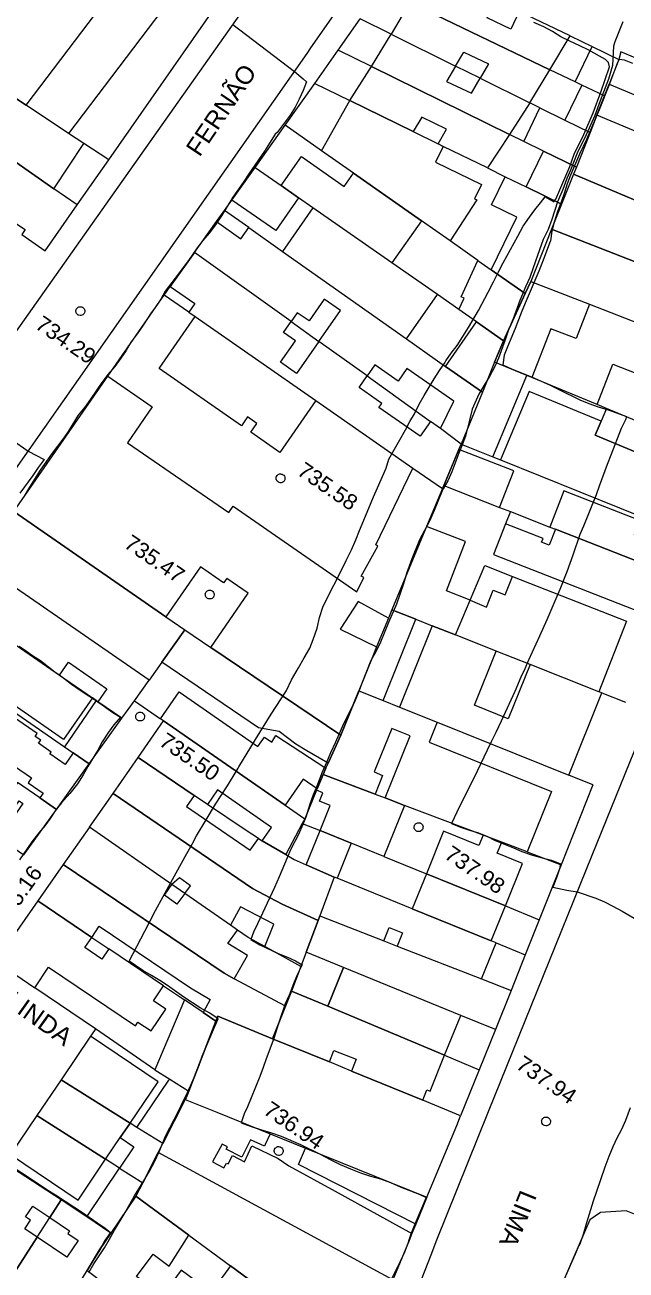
# Model space of a CAD drawing. Header units: metres. Extents: x 322294 to 7190115, y 7390841 to 10157759.
# Drawn here: x 323212.7 to 323280.3, y 7393693.9 to 7393834.1 of the extents above; entities that cross this region are included whole.
import ezdxf
from ezdxf.enums import TextEntityAlignment as Align

# ---------------------------------------------------------------- set-up
doc = ezdxf.new("R2010")
doc.units = ezdxf.units.M
doc.layers.get('0').update_dxf_attribs({"lineweight": 18})
for name, color, linetype, lineweight in [('100_SIST_VIARIO_MEIO_FIO', 1, 'Continuous', 18), ('108_SEP_FIS_CANT_CENT_ILHA', 7, 'Continuous', 18), ('144_P_DUPLA_ASF_TOP', 7, 'Continuous', 18), ('160_P_SIMP_ASF_TOP', 7, 'Continuous', 18), ('206_MURO_E_MURO_ARRIMO', 7, 'Continuous', 18), ('214_PROJ_BEIRAL_EDIF', 10, 'Continuous', 18), ('600_CURVA_MESTRA', 14, 'Continuous', 18), ('604_CURVA_INTERM', 7, 'Continuous', 18), ('606_PTO_COTADO', 7, 'Continuous', 18), ('608_PTO_COTADO_INTERVIA', 1, 'Continuous', 18)]:
    doc.layers.add(name, color=color, linetype=linetype, lineweight=lineweight)
doc.styles.add('Style-Arial', font='arial.ttf', dxfattribs={"height": 1.75})

# ---------------------------------------------------------------- blocks, each defined once
blk = doc.blocks.new('SP10')
at = {"color": 0, "linetype": 'Continuous'}
blk.add_lwpolyline([(-0.03, -0.51), (-0.14, -0.49), (-0.24, -0.46), (-0.31, -0.42), (-0.35, -0.39), (-0.42, -0.31), (-0.47, -0.24), (-0.51, -0.15), (-0.52, -0.09), (-0.52, 0.03), (-0.51, 0.11), (-0.48, 0.2), (-0.44, 0.27), (-0.4, 0.33), (-0.32, 0.39), (-0.23, 0.44), (-0.15, 0.48), (-0.1, 0.48), (-0.03, 0.48), (0.08, 0.48), (0.19, 0.44), (0.27, 0.4), (0.35, 0.32), (0.41, 0.23), (0.46, 0.11), (0.48, 0.03), (0.48, -0.03), (0.47, -0.08), (0.44, -0.21), (0.38, -0.3), (0.31, -0.38), (0.23, -0.44), (0.1, -0.49), (0.02, -0.51)], close=True, dxfattribs=at)
blk = doc.blocks.new('SP09')
at = {"color": 0, "linetype": 'Continuous'}
blk.add_lwpolyline([(-0.03, -0.51), (-0.14, -0.49), (-0.24, -0.46), (-0.31, -0.42), (-0.35, -0.39), (-0.42, -0.31), (-0.47, -0.24), (-0.51, -0.15), (-0.52, -0.09), (-0.52, 0.03), (-0.51, 0.11), (-0.48, 0.2), (-0.44, 0.27), (-0.4, 0.33), (-0.32, 0.39), (-0.23, 0.44), (-0.15, 0.48), (-0.1, 0.48), (-0.03, 0.48), (0.08, 0.48), (0.19, 0.44), (0.27, 0.4), (0.35, 0.32), (0.41, 0.23), (0.46, 0.11), (0.48, 0.03), (0.48, -0.03), (0.47, -0.08), (0.44, -0.21), (0.38, -0.3), (0.31, -0.38), (0.23, -0.44), (0.1, -0.49), (0.02, -0.51)], close=True, dxfattribs=at)

msp = doc.modelspace()

# ---------------------------------------------------------------- linework, layer by layer
at = {"layer": '100_SIST_VIARIO_MEIO_FIO'}
for points in [[(323244.86, 7393831.469), (323275.696, 7393875.545), (323291.162, 7393897.119), (323292.663, 7393898.673), (323294.713, 7393900.15), (323296.402, 7393900.88), (323298.15, 7393901.11), (323300.411, 7393900.843), (323305.305, 7393898.859), (323307.269, 7393897.577), (323310.331, 7393893.476), (323311.023, 7393891.933), (323316.362, 7393865.057), (323317.097, 7393860.026), (323317.493, 7393847.191), (323316.932, 7393841.975), (323315.777, 7393837.534), (323276.479, 7393740.566), (323264.81, 7393711.705), (323259.002, 7393697.262), (323258.351, 7393695.575)], [(323267.246, 7393878.413), (323235.493, 7393833.269), (323196.432, 7393777.994), (323192.719, 7393772.326), (323190.15, 7393772.903), (323142.745, 7393801.327), (323108.147, 7393821.578), (323105.681, 7393823.887), (323137.902, 7393873.806)], [(323184.317, 7393745.049), (323192.954, 7393757.428), (323244.435, 7393830.862), (323244.86, 7393831.469)], [(323258.351, 7393695.575), (323256.607, 7393691.051), (323254.512, 7393686.31), (323250.739, 7393679.084), (323246.75, 7393671.973), (323242.473, 7393665.032), (323237.915, 7393658.275), (323233.084, 7393651.714), (323227.988, 7393645.358), (323222.637, 7393639.221), (323208.856, 7393624.726), (323179.408, 7393594.451), (323163.933, 7393578.486), (323154.176, 7393568.33), (323147.62, 7393561.277), (323142.703, 7393555.734), (323135.191, 7393546.557), (323130.546, 7393540.781), (323121.322, 7393528.243), (323115.687, 7393520.427), (323112.305, 7393515.558), (323104.992, 7393503.523), (323076.703, 7393453.953)]]:
    msp.add_lwpolyline(points, dxfattribs=at)
at = {"layer": '108_SEP_FIS_CANT_CENT_ILHA'}
msp.add_lwpolyline([(323282.737, 7393698.377), (323282.384, 7393699.725), (323280.345, 7393700.542), (323277.444, 7393700.344), (323276.267, 7393699.552), (323272.172, 7393690.076), (323270.865, 7393687.213)], dxfattribs=at)
at = {"layer": '206_MURO_E_MURO_ARRIMO'}
for p, q in [((323222.108, 7393818.86), (323234.17, 7393836.121)), ((323247.917, 7393831.214), (323250.399, 7393834.743)), ((323245.293, 7393827.484), (323247.917, 7393831.214)), ((323241.971, 7393822.761), (323245.293, 7393827.484)), ((323238.581, 7393818.009), (323241.971, 7393822.761)), ((323218.572, 7393813.8), (323222.108, 7393818.86)), ((323235.134, 7393813.176), (323235.969, 7393814.346)), ((323234.236, 7393811.917), (323235.134, 7393813.176)), ((323228.049, 7393803.241), (323228.343, 7393803.654)), ((323228.343, 7393803.654), (323229.027, 7393804.613)), ((323222.006, 7393794.531), (323228.049, 7393803.241)), ((323225.004, 7393757.961), (323227.938, 7393755.953)), ((323276.578, 7393748.503), (323273.01, 7393739.514)), ((323273.01, 7393739.514), (323270.555, 7393733.328)), ((323270.555, 7393733.328), (323268.985, 7393729.373)), ((323268.985, 7393729.373), (323267.398, 7393725.374)), ((323220.631, 7393721.051), (323213.785, 7393725.672)), ((323220.631, 7393721.051), (323220.506, 7393720.866)), ((323227.307, 7393716.42), (323220.631, 7393721.051)), ((323265.623, 7393720.968), (323263.8, 7393716.443)), ((323220.506, 7393720.866), (323220.066, 7393720.214)), ((323263.8, 7393716.443), (323261.708, 7393711.25)), ((323256.671, 7393699.059), (323256.236, 7393698.009))]:
    msp.add_line(p, q, dxfattribs=at)
for points in [[(323253.877, 7393833.023), (323250.399, 7393834.743)], [(323274.022, 7393832.828), (323276.524, 7393831.627)], [(323251.682, 7393829.365), (323247.917, 7393831.214)], [(323263.901, 7393828.067), (323261.146, 7393829.429)], [(323274.611, 7393827.642), (323271.738, 7393829.022)], [(323245.293, 7393827.484), (323249.245, 7393825.547)], [(323270.63, 7393824.74), (323269.503, 7393825.297)], [(323246.052, 7393819.899), (323241.971, 7393822.761)], [(323222.108, 7393818.86), (323219.316, 7393820.709)], [(323268.813, 7393820.956), (323267.205, 7393821.745)], [(323264.72, 7393817.961), (323266.741, 7393816.971)], [(323237.867, 7393811.249), (323235.134, 7393813.176)], [(323263.658, 7393807.55), (323260.53, 7393809.744)], [(323231.124, 7393801.72), (323228.343, 7393803.654)], [(323261.521, 7393802.016), (323259.095, 7393803.706)], [(323242.642, 7393800.663), (323245.763, 7393798.429)], [(323251.192, 7393794.542), (323258.336, 7393789.428)], [(323277.057, 7393791.32), (323269.715, 7393794.366)], [(323265.351, 7393785.435), (323266.213, 7393785.087)], [(323266.097, 7393779.749), (323267.308, 7393779.276)], [(323267.308, 7393779.276), (323266.773, 7393777.905)], [(323267.308, 7393779.276), (323271.754, 7393777.538)], [(323262.792, 7393769.317), (323264.43, 7393773.187), (323267.537, 7393771.973)], [(323200.851, 7393764.036), (323217.121, 7393752.798)], [(323277.61, 7393758.862), (323280.275, 7393757.805)], [(323220.716, 7393758.002), (323220.271, 7393758.309)], [(323276.578, 7393748.503), (323273.876, 7393749.591)], [(323245.501, 7393747.9), (323244.163, 7393744.672)], [(323238.978, 7393742.463), (323237.458, 7393743.435), (323233.215, 7393746.31)], [(323243.899, 7393744.171), (323245.895, 7393743.359)], [(323269.2, 7393740.961), (323273.01, 7393739.514)], [(323253.085, 7393740.434), (323257.853, 7393738.495)], [(323230.669, 7393736.28), (323229.206, 7393737.295)], [(323266.751, 7393734.875), (323270.555, 7393733.328)], [(323239.664, 7393730.305), (323237.798, 7393731.33), (323236.613, 7393732.153)], [(323220.21, 7393731.338), (323222.115, 7393730.052)], [(323265.711, 7393730.705), (323268.985, 7393729.373)], [(323228.292, 7393725.882), (323230.622, 7393724.309)], [(323259.915, 7393718.071), (323263.8, 7393716.443)], [(323223.331, 7393705.357), (323221.766, 7393706.353)], [(323214.066, 7393697.589), (323215.495, 7393699.791)]]:
    msp.add_lwpolyline(points, dxfattribs=at)
at = {"layer": '214_PROJ_BEIRAL_EDIF'}
for points in [[(323219.745, 7393847.505), (323216.453, 7393843.154), (323211.196, 7393847.131), (323214.57, 7393851.59), (323208.17, 7393856.641), (323194.703, 7393838.843), (323201.15, 7393833.965), (323204.496, 7393838.387), (323209.621, 7393834.51), (323205.901, 7393829.594), (323212.814, 7393825.015), (323226.06, 7393842.522)], [(323212.814, 7393825.015), (323226.06, 7393842.522), (323230.555, 7393838.974), (323217.597, 7393821.848)], [(323265.643, 7393836.852), (323258.293, 7393840.382), (323256.009, 7393836.576), (323271.738, 7393829.022), (323274.022, 7393832.828), (323268.31, 7393835.571), (323267.354, 7393833.579), (323264.686, 7393834.86)], [(323263.901, 7393828.067), (323269.503, 7393825.297), (323271.738, 7393829.022), (323256.009, 7393836.576), (323253.877, 7393833.023), (323261.146, 7393829.429), (323262.087, 7393831.013), (323264.83, 7393829.676)], [(323217.597, 7393821.848), (323212.814, 7393825.015), (323205.901, 7393829.594), (323197.717, 7393835.014), (323194.56, 7393830.463), (323198.31, 7393827.86), (323199.531, 7393829.704), (323201.843, 7393828.173), (323202.08, 7393828.532), (323204.086, 7393827.204), (323202.943, 7393825.477), (323209.201, 7393821.332), (323208.734, 7393820.627), (323215.947, 7393815.622), (323219.316, 7393820.709)], [(323263.901, 7393828.067), (323269.503, 7393825.297), (323267.205, 7393821.745), (323251.682, 7393829.365), (323253.877, 7393833.023), (323261.146, 7393829.429), (323260.108, 7393827.684), (323262.92, 7393826.372)], [(323192.761, 7393827.871), (323196.564, 7393825.352), (323196.739, 7393825.616), (323200.907, 7393822.856), (323199.066, 7393820.077), (323212.699, 7393811.049), (323212.323, 7393810.481), (323214.97, 7393808.645), (323218.572, 7393813.8), (323215.947, 7393815.622), (323208.734, 7393820.627), (323198.31, 7393827.86), (323194.56, 7393830.463)], [(323275.347, 7393827.289), (323274.611, 7393827.642), (323276.524, 7393831.627), (323279.527, 7393830.185), (323278.428, 7393827.403), (323277.899, 7393826.063)], [(323305.561, 7393820.232), (323279.751, 7393831.042), (323279.527, 7393830.185), (323278.428, 7393827.403), (323304.109, 7393816.646)], [(323256.382, 7393822.048), (323249.245, 7393825.547), (323251.682, 7393829.365), (323267.205, 7393821.745), (323264.72, 7393817.961), (323259.758, 7393820.394), (323259.171, 7393820.681), (323260.121, 7393822.327), (323257.343, 7393823.682)], [(323277.899, 7393826.063), (323275.347, 7393827.289), (323273.453, 7393823.345), (323276.274, 7393821.95), (323277.045, 7393823.903)], [(323277.899, 7393826.063), (323278.428, 7393827.403), (323304.109, 7393816.646), (323302.698, 7393813.158), (323277.045, 7393823.903)], [(323260.53, 7393809.744), (323257.307, 7393812.005), (323249.658, 7393817.37), (323246.052, 7393819.899), (323249.245, 7393825.547), (323256.382, 7393822.048), (323259.171, 7393820.681), (323259.758, 7393820.394), (323258.886, 7393818.615), (323264.056, 7393816.08), (323263.276, 7393814.488), (323263.544, 7393814.357)], [(323273.453, 7393823.345), (323276.274, 7393821.95), (323274.732, 7393818.05), (323271.05, 7393819.857), (323268.813, 7393820.956), (323270.63, 7393824.74)], [(323276.274, 7393821.95), (323274.732, 7393818.05), (323274.419, 7393817.257), (323299.986, 7393806.46), (323302.698, 7393813.158), (323277.045, 7393823.903)], [(323249.658, 7393817.37), (323257.307, 7393812.005), (323253.986, 7393807.269), (323245.082, 7393813.476), (323243.48, 7393814.593), (323241.504, 7393815.971), (323243.811, 7393819.262), (323248.619, 7393815.889)], [(323274.732, 7393818.05), (323274.419, 7393817.257), (323273.069, 7393813.869), (323269.075, 7393815.827), (323271.05, 7393819.857)], [(323241.504, 7393815.971), (323243.48, 7393814.593), (323240.908, 7393810.903), (323235.969, 7393814.346), (323238.581, 7393818.009)], [(323265.142, 7393806.51), (323268.031, 7393812.405), (323265.186, 7393813.799), (323266.741, 7393816.971), (323269.075, 7393815.827), (323273.069, 7393813.869), (323271.95, 7393811.06), (323269.605, 7393805.181), (323268.979, 7393803.819)], [(323299.986, 7393806.46), (323274.419, 7393817.257), (323273.069, 7393813.869), (323271.95, 7393811.06), (323297.764, 7393800.97)], [(323253.986, 7393807.269), (323245.082, 7393813.476), (323241.663, 7393808.572), (323255.624, 7393798.727), (323259.095, 7393803.706)], [(323259.444, 7393788.634), (323260.961, 7393791.71), (323255.672, 7393795.388), (323254.688, 7393793.973), (323252.065, 7393795.797), (323251.192, 7393794.542), (323245.763, 7393798.429), (323248.193, 7393801.923), (323246.359, 7393803.199), (323244.653, 7393800.746), (323243.336, 7393801.661), (323242.642, 7393800.663), (323231.764, 7393808.45), (323234.236, 7393811.917), (323236.996, 7393809.997), (323237.867, 7393811.249), (323241.663, 7393808.572), (323255.624, 7393798.727), (323260.027, 7393795.623), (323264.155, 7393792.712), (323261.779, 7393786.877)], [(323276.206, 7393802.608), (323295.235, 7393795.188), (323297.764, 7393800.97), (323271.95, 7393811.06), (323269.605, 7393805.181)], [(323261.525, 7393786.273), (323261.779, 7393786.877), (323259.444, 7393788.634), (323258.336, 7393789.428), (323257.167, 7393787.747), (323252.525, 7393790.976), (323252.848, 7393791.44), (323250.278, 7393793.228), (323251.192, 7393794.542), (323245.763, 7393798.429), (323243.259, 7393794.829), (323241.455, 7393796.083), (323243.138, 7393798.504), (323241.792, 7393799.44), (323242.642, 7393800.663), (323231.764, 7393808.45), (323229.027, 7393804.613), (323231.796, 7393802.686), (323231.124, 7393801.72), (323231.84, 7393801.221), (323245.431, 7393791.77), (323256.346, 7393784.18), (323259.673, 7393781.867), (323259.816, 7393782.204)], [(323263.658, 7393807.55), (323265.142, 7393806.51), (323268.979, 7393803.819), (323266.542, 7393798.515), (323263.514, 7393800.626), (323261.521, 7393802.016), (323262.115, 7393803.308), (323261.779, 7393803.462)], [(323265.535, 7393796.1), (323266.332, 7393798.059), (323266.542, 7393798.515), (323268.979, 7393803.819), (323269.605, 7393805.181), (323276.206, 7393802.608), (323274.696, 7393798.745), (323271.86, 7393799.853), (323269.715, 7393794.366), (323269.153, 7393794.599)], [(323231.84, 7393801.221), (323245.431, 7393791.77), (323241.37, 7393785.931), (323238.095, 7393788.208), (323238.78, 7393789.194), (323237.731, 7393789.924), (323237.046, 7393788.938), (323227.78, 7393795.382)], [(323266.542, 7393798.515), (323266.332, 7393798.059), (323265.535, 7393796.1), (323264.155, 7393792.712), (323260.027, 7393795.623), (323263.514, 7393800.626)], [(323261.779, 7393786.877), (323265.351, 7393785.435), (323269.153, 7393794.599), (323265.535, 7393796.1), (323264.155, 7393792.712)], [(323282.878, 7393788.905), (323278.113, 7393790.882), (323277.057, 7393791.32), (323278.834, 7393795.866), (323284.702, 7393793.572)], [(323252.246, 7393764.041), (323251.89, 7393763.182), (323250.25, 7393759.109), (323248.235, 7393754.108), (323233.609, 7393763.989), (323237.81, 7393770.071), (323235.385, 7393771.746), (323235.04, 7393771.245), (323232.422, 7393773.053), (323228.546, 7393767.442), (323211.419, 7393779.27), (323222.006, 7393794.531), (323227.012, 7393791.073), (323224.222, 7393787.033), (323235.616, 7393779.162), (323236.105, 7393779.87), (323250.031, 7393770.25), (323250.807, 7393771.851), (323250.504, 7393771.99), (323252.396, 7393775.37), (323252.171, 7393775.526), (323256.346, 7393784.18), (323259.673, 7393781.867), (323257.873, 7393777.611), (323253.979, 7393768.229), (323253.591, 7393767.292), (323250.166, 7393769.146), (323248.156, 7393766.037)], [(323284.504, 7393784.693), (323276.861, 7393787.864), (323277.517, 7393789.447), (323269.417, 7393792.808), (323266.213, 7393785.087), (323284.055, 7393777.889), (323286.529, 7393783.853)], [(323282.878, 7393788.905), (323278.113, 7393790.882), (323277.517, 7393789.447), (323276.861, 7393787.864), (323284.504, 7393784.693), (323285.756, 7393787.71)], [(323261.525, 7393786.273), (323259.816, 7393782.204), (323266.097, 7393779.749), (323267.703, 7393783.859)], [(323271.754, 7393777.538), (323272.373, 7393777.296), (323283.88, 7393772.799), (323285.907, 7393772.007), (323286.883, 7393774.474), (323281.266, 7393776.669), (323281.886, 7393778.254), (323273.339, 7393781.594)], [(323230.672, 7393765.974), (323228.096, 7393762.332), (323226.647, 7393760.284), (323207.448, 7393773.546), (323211.419, 7393779.27), (323228.546, 7393767.442)], [(323257.873, 7393777.611), (323253.979, 7393768.229), (323256.687, 7393767.156), (323258.519, 7393766.43), (323261.132, 7393765.393), (323262.792, 7393769.317), (323260.114, 7393770.363), (323262.274, 7393775.891)], [(323272.373, 7393777.296), (323271.673, 7393775.504), (323270.823, 7393775.836), (323270.988, 7393776.258), (323266.773, 7393777.905), (323265.415, 7393774.432), (323281.987, 7393767.956), (323283.88, 7393772.799)], [(323216.581, 7393760.858), (323217.584, 7393762.309), (323221.905, 7393759.323), (323220.903, 7393757.872), (323223.602, 7393756.008), (323225.004, 7393757.961), (323226.647, 7393760.284), (323207.448, 7393773.546), (323204.456, 7393769.233)], [(323262.792, 7393769.317), (323264.608, 7393768.499), (323265.361, 7393770.424), (323266.723, 7393769.891), (323267.537, 7393771.973), (323280.384, 7393766.952), (323277.274, 7393758.995), (323269.538, 7393762.061), (323265.713, 7393763.578), (323261.132, 7393765.393)], [(323216.581, 7393760.858), (323220.271, 7393758.309), (323217.038, 7393753.629), (323203.814, 7393762.763), (323204.1, 7393763.177), (323201.501, 7393764.972), (323204.456, 7393769.233)], [(323250.25, 7393759.109), (323252.999, 7393758.001), (323256.687, 7393767.156), (323253.979, 7393768.229), (323253.591, 7393767.292), (323252.246, 7393764.041), (323251.89, 7393763.182)], [(323228.096, 7393762.332), (323230.672, 7393765.974), (323233.609, 7393763.989), (323248.235, 7393754.108), (323246.812, 7393750.95), (323244.405, 7393752.351), (323243.184, 7393753.087), (323241.293, 7393754.498), (323238.984, 7393754.938)], [(323265.713, 7393763.578), (323261.132, 7393765.393), (323258.519, 7393766.43), (323254.827, 7393757.265), (323259.059, 7393755.56), (323273.876, 7393749.591), (323277.61, 7393758.862), (323277.274, 7393758.995), (323269.538, 7393762.061), (323267.078, 7393755.954), (323263.261, 7393757.492)], [(323214.372, 7393747.035), (323216.235, 7393745.749), (323219.913, 7393750.87), (323218.099, 7393752.123), (323217.194, 7393750.813), (323215.491, 7393751.989), (323215.636, 7393752.199), (323214.208, 7393753.185), (323214.456, 7393753.545), (323213.853, 7393753.961), (323214.069, 7393754.274), (323203.235, 7393761.758), (323199.947, 7393756.999), (323210.753, 7393749.535), (323211.497, 7393750.612), (323213.418, 7393749.285), (323213.051, 7393748.753), (323214.749, 7393747.58)], [(323246.558, 7393750.387), (323246.241, 7393749.685), (323245.571, 7393748.067), (323244.007, 7393749.154), (323241.957, 7393746.207), (323228.292, 7393755.711), (323227.938, 7393755.953), (323230.036, 7393758.968), (323238.888, 7393752.811), (323239.64, 7393753.892), (323240.473, 7393753.313), (323240.908, 7393754.058)], [(323252.078, 7393747.467), (323246.241, 7393749.685), (323246.558, 7393750.387), (323246.812, 7393750.95), (323248.235, 7393754.108), (323250.25, 7393759.109), (323252.999, 7393758.001), (323254.827, 7393757.265), (323259.059, 7393755.56), (323258.161, 7393753.329), (323271.945, 7393747.776), (323269.2, 7393740.961), (323266.337, 7393742.049), (323264.242, 7393742.845), (323255.408, 7393746.202), (323253.206, 7393747.039), (323256.023, 7393754.033), (323253.965, 7393754.862), (323251.989, 7393749.956), (323252.928, 7393749.578)], [(323220.903, 7393757.872), (323220.716, 7393758.002), (323217.121, 7393752.798), (323218.099, 7393752.123), (323219.913, 7393750.87), (323223.602, 7393756.008)], [(323210.753, 7393749.535), (323199.947, 7393756.999), (323198.219, 7393754.614), (323195.724, 7393756.338), (323193.809, 7393753.564), (323196.618, 7393751.624), (323197.891, 7393750.744), (323198.283, 7393751.311), (323207.512, 7393744.936), (323207.902, 7393745.501), (323210.139, 7393743.956), (323212.036, 7393746.702), (323212.442, 7393746.422), (323209.763, 7393742.544), (323210.161, 7393742.27), (323212.551, 7393740.618), (323216.235, 7393745.749), (323214.372, 7393747.035), (323211.854, 7393748.775), (323211.162, 7393747.773), (323210.061, 7393748.533)], [(323241.957, 7393746.207), (323244.163, 7393744.672), (323243.899, 7393744.171), (323242.05, 7393740.669), (323239.394, 7393742.198), (323240.42, 7393743.705), (323234.345, 7393747.936), (323233.215, 7393746.31), (323231.729, 7393747.318), (323225.436, 7393751.582), (323228.292, 7393755.711)], [(323231.729, 7393747.318), (323230.873, 7393746.053), (323238.041, 7393741.144), (323238.978, 7393742.463), (323239.394, 7393742.198), (323242.05, 7393740.669), (323242.963, 7393740.099), (323244.34, 7393739.497), (323247.466, 7393738.13), (323245.882, 7393733.749), (323245.694, 7393733.23), (323241.622, 7393735.063), (323238.286, 7393736.856), (323222.607, 7393747.545), (323225.436, 7393751.582)], [(323245.501, 7393747.9), (323245.571, 7393748.067), (323246.241, 7393749.685), (323252.078, 7393747.467), (323253.206, 7393747.039), (323255.408, 7393746.202), (323253.085, 7393740.434), (323249.408, 7393741.93), (323245.895, 7393743.359), (323247.037, 7393746.192), (323245.833, 7393746.677), (323246.21, 7393747.615)], [(323229.206, 7393737.295), (323219.935, 7393743.732), (323222.607, 7393747.545), (323238.286, 7393736.856), (323241.622, 7393735.063), (323245.694, 7393733.23), (323244.339, 7393729.653), (323243.737, 7393728.067), (323239.664, 7393730.305), (323240.692, 7393732.818), (323236.934, 7393734.774), (323235.799, 7393732.718), (323230.669, 7393736.28), (323231.316, 7393737.139), (323230.071, 7393738.034)], [(323229.206, 7393737.295), (323219.935, 7393743.732), (323216.988, 7393739.525), (323235.104, 7393727.295), (323236.234, 7393726.688), (323237.734, 7393729.288), (323235.527, 7393730.632), (323236.613, 7393732.153), (323235.799, 7393732.718), (323230.669, 7393736.28), (323229.763, 7393735.077), (323228.386, 7393736.083)], [(323244.34, 7393739.497), (323245.895, 7393743.359), (323249.408, 7393741.93), (323247.806, 7393737.992), (323247.466, 7393738.13)], [(323266.337, 7393742.049), (323264.242, 7393742.845), (323263.764, 7393741.67), (323259.8, 7393743.282), (323257.853, 7393738.495), (323266.751, 7393734.875), (323268.688, 7393739.636), (323265.828, 7393740.8)], [(323234.171, 7393721.913), (323234.384, 7393722.46), (323240.551, 7393719.93), (323242.005, 7393723.586), (323236.234, 7393726.688), (323235.104, 7393727.295), (323216.988, 7393739.525), (323214.128, 7393735.444), (323220.21, 7393731.338), (323221.052, 7393732.584), (323231.324, 7393725.649), (323233.511, 7393724.352), (323232.74, 7393722.879)], [(323247.806, 7393737.992), (323247.466, 7393738.13), (323245.882, 7393733.749), (323253.081, 7393730.947), (323253.664, 7393732.444), (323255.165, 7393731.859), (323254.582, 7393730.362), (323264.069, 7393726.67), (323265.711, 7393730.705), (323265.148, 7393730.935), (323256.25, 7393734.555)], [(323266.751, 7393734.875), (323257.853, 7393738.495), (323256.25, 7393734.555), (323265.148, 7393730.935)], [(323209.369, 7393728.653), (323213.785, 7393725.672), (323215.348, 7393727.987), (323225.119, 7393721.391), (323225.398, 7393721.804), (323226.884, 7393720.801), (323228.536, 7393723.249), (323227.147, 7393724.186), (323228.292, 7393725.882), (323222.115, 7393730.052), (323221.334, 7393728.895), (323219.429, 7393730.181), (323220.21, 7393731.338), (323214.128, 7393735.444)], [(323253.081, 7393730.947), (323254.582, 7393730.362), (323264.069, 7393726.67), (323267.398, 7393725.374), (323265.623, 7393720.968), (323261.738, 7393722.553), (323248.534, 7393727.941), (323244.339, 7393729.653), (323245.694, 7393733.23), (323245.882, 7393733.749)], [(323246.76, 7393723.58), (323248.534, 7393727.941), (323244.339, 7393729.653), (323243.737, 7393728.067), (323242.682, 7393725.288)], [(323259.915, 7393718.071), (323261.738, 7393722.553), (323248.534, 7393727.941), (323246.76, 7393723.58)], [(323246.944, 7393717.307), (323247.444, 7393718.593), (323249.964, 7393717.612), (323249.445, 7393716.281), (323257.445, 7393712.999), (323257.921, 7393714.17), (323258.271, 7393714.028), (323259.915, 7393718.071), (323246.76, 7393723.58), (323242.682, 7393725.288), (323242.005, 7393723.586), (323240.551, 7393719.93)], [(323234.171, 7393721.913), (323232.74, 7393722.879), (323230.622, 7393724.309), (323227.307, 7393716.42), (323228.971, 7393715.379), (323231.117, 7393714.034)], [(323224.515, 7393710.425), (323227.662, 7393715.086), (323220.066, 7393720.214), (323216.749, 7393715.302)], [(323224.515, 7393710.425), (323216.749, 7393715.302), (323214.031, 7393711.275), (323221.766, 7393706.353), (323223.411, 7393708.789)], [(323221.766, 7393706.353), (323214.031, 7393711.275), (323211.071, 7393706.89), (323218.666, 7393701.762)], [(323223.411, 7393708.789), (323224.948, 7393707.751), (323223.331, 7393705.357), (323225.94, 7393703.696), (323227.695, 7393707.134), (323228.189, 7393708.117), (323225.295, 7393709.935), (323224.515, 7393710.425)], [(323231.137, 7393697.802), (323235.826, 7393694.35), (323250.306, 7393683.692), (323254.069, 7393692.777), (323227.695, 7393707.134), (323225.94, 7393703.696), (323225.172, 7393702.192)], [(323244.256, 7393707.621), (323257.926, 7393702.088), (323256.671, 7393699.059), (323243.466, 7393705.756)], [(323216.779, 7393701.771), (323210.423, 7393705.93), (323208.773, 7393703.387), (323207.731, 7393701.781), (323202.634, 7393693.925), (323208.905, 7393689.634), (323214.066, 7393697.589), (323212.674, 7393698.529), (323213.321, 7393699.488), (323212.75, 7393699.873), (323213.571, 7393701.09), (323215.495, 7393699.791)], [(323219.638, 7393699.886), (323223.331, 7393705.357), (323225.94, 7393703.696), (323225.172, 7393702.192), (323222.356, 7393698.047)], [(323219.676, 7393693.831), (323221.069, 7393696.158), (323222.356, 7393698.047), (323219.638, 7393699.886), (323216.779, 7393701.771), (323215.495, 7393699.791), (323217.706, 7393698.299), (323217.5, 7393697.994), (323218.678, 7393697.199), (323217.415, 7393695.329), (323214.066, 7393697.589), (323208.905, 7393689.634), (323214.509, 7393685.766), (323214.441, 7393685.301), (323218.65, 7393692.118)], [(323244.39, 7393675.184), (323250.306, 7393683.692), (323235.826, 7393694.35), (323234.206, 7393692.149), (323239.967, 7393687.909), (323238.617, 7393686.075), (323237.081, 7393686.11), (323232.414, 7393689.545), (323233.723, 7393691.323), (323230.269, 7393693.866), (323228.163, 7393691.005), (323225.252, 7393693.148), (323227.102, 7393695.662), (323228.933, 7393694.315), (323231.137, 7393697.802), (323225.172, 7393702.192), (323222.356, 7393698.047), (323221.069, 7393696.158), (323219.676, 7393693.831), (323240.175, 7393678.365)]]:
    msp.add_lwpolyline(points, close=True, dxfattribs=at)
for points in [[(323234.289, 7393711.655), (323240.263, 7393709.237), (323244.256, 7393707.621), (323257.926, 7393702.088), (323261.266, 7393710.153), (323261.708, 7393711.25), (323257.445, 7393712.999), (323249.445, 7393716.281), (323246.944, 7393717.307), (323240.551, 7393719.93), (323234.384, 7393722.46), (323234.171, 7393721.913), (323231.117, 7393714.034), (323231.037, 7393713.828)], [(323228.892, 7393715.262), (323228.971, 7393715.379), (323231.117, 7393714.034)], [(323231.037, 7393713.828), (323230.82, 7393713.268), (323230.731, 7393713.095), (323228.189, 7393708.117), (323225.295, 7393709.935), (323228.892, 7393715.262)], [(323231.117, 7393714.034), (323231.037, 7393713.828)], [(323255.905, 7393697.21), (323254.069, 7393692.777), (323227.695, 7393707.134), (323228.189, 7393708.117), (323230.731, 7393713.095), (323234.289, 7393711.655)], [(323231.037, 7393713.828), (323230.82, 7393713.268), (323230.731, 7393713.095)], [(323230.731, 7393713.095), (323234.289, 7393711.655)], [(323234.289, 7393711.655), (323240.263, 7393709.237)], [(323239.733, 7393708.017), (323239.654, 7393707.833), (323238.079, 7393708.531), (323237.09, 7393706.593), (323235.345, 7393707.5), (323235.493, 7393707.744), (323234.884, 7393708.069), (323233.803, 7393706.08), (323235.055, 7393705.396), (323235.351, 7393705.932), (323235.541, 7393705.836), (323236.04, 7393706.764), (323237.385, 7393706.075), (323238.232, 7393707.869), (323241.166, 7393706.427), (323242.397, 7393705.622), (323247.599, 7393702.76)], [(323240.263, 7393709.237), (323239.733, 7393708.017)], [(323247.599, 7393702.76), (323256.236, 7393698.009), (323255.905, 7393697.21)]]:
    msp.add_lwpolyline(points, dxfattribs=at)
at = {"layer": '600_CURVA_MESTRA', "elevation": 735}
for points in [[(323236.09, 7393834.117), (323243.005, 7393828.822), (323243.996, 7393827.995), (323244.356, 7393827.655), (323243.994, 7393826.672), (323243.557, 7393825.693), (323243.093, 7393824.802), (323242.533, 7393823.914), (323241.072, 7393821.944), (323240.84, 7393821.757), (323240.192, 7393820.745), (323239.653, 7393819.863), (323237.88, 7393817.314), (323237.245, 7393816.33), (323236.071, 7393814.667), (323234.813, 7393812.561), (323234.115, 7393811.566), (323233.397, 7393810.635), (323232.716, 7393809.808), (323232.054, 7393808.963), (323231.107, 7393807.555), (323229.606, 7393805.569), (323228.474, 7393804.108), (323227.967, 7393803.205), (323227.338, 7393802.256), (323226.897, 7393801.667), (323225.974, 7393800.252), (323225.305, 7393799.292), (323224.632, 7393798.37), (323224.071, 7393797.421), (323223.493, 7393796.558), (323222.783, 7393795.614), (323222.02, 7393794.706), (323221.33, 7393793.814), (323220.061, 7393791.93), (323219.417, 7393791.045), (323218.688, 7393790.148), (323217.564, 7393788.298), (323217.049, 7393787.568), (323215.748, 7393785.833), (323214.399, 7393783.952), (323213.192, 7393782.038), (323212.595, 7393781.01)], [(323212.039, 7393764.129), (323212.875, 7393763.551), (323213.53, 7393763.064), (323214.427, 7393762.521), (323216.044, 7393761.225), (323216.907, 7393760.62), (323217.912, 7393759.858), (323218.907, 7393759.158), (323220.838, 7393757.888), (323222.579, 7393756.651), (323223.426, 7393756.117), (323222.691, 7393755.25), (323222.079, 7393754.454), (323221.393, 7393753.349), (323220.892, 7393752.432), (323219.777, 7393750.564), (323219.235, 7393749.622), (323218.605, 7393748.614), (323217.732, 7393747.528), (323216.805, 7393746.467), (323216.082, 7393745.595), (323215.517, 7393744.734), (323214.937, 7393743.895), (323214.243, 7393743.1), (323213.458, 7393742.095), (323212.063, 7393740.055)], [(323211.234, 7393705.524), (323213.294, 7393704.188), (323215.258, 7393702.892), (323216.131, 7393702.345), (323218.194, 7393701), (323219.062, 7393700.45), (323220.899, 7393699.162), (323221.728, 7393698.598), (323222.328, 7393698.115), (323221.682, 7393697.207), (323221.178, 7393696.285), (323219.585, 7393693.724)]]:
    msp.add_lwpolyline(points, dxfattribs=at)
at = {"layer": '604_CURVA_INTERM', "elevation": 736}
msp.add_lwpolyline([(323230.993, 7393713.858), (323231.471, 7393714.967), (323231.891, 7393715.946), (323232.281, 7393716.954), (323232.631, 7393717.946), (323234.03, 7393721.222), (323234.423, 7393722.17), (323233.489, 7393722.794), (323232.412, 7393723.423), (323230.568, 7393724.607), (323228.745, 7393725.907), (323227.859, 7393726.492), (323226.935, 7393727.055), (323225.941, 7393727.603), (323224.42, 7393728.644), (323226.172, 7393732.054), (323227.392, 7393734.378), (323229.12, 7393737.517), (323230.904, 7393740.787), (323231.501, 7393741.84), (323232.006, 7393742.782), (323233.086, 7393744.553), (323234.122, 7393746.342), (323235.396, 7393748.295), (323236.125, 7393749.448), (323236.68, 7393750.383), (323236.752, 7393750.547), (323238.089, 7393752.766), (323238.647, 7393753.611), (323240.382, 7393756.455), (323241.504, 7393758.201), (323242.102, 7393759.123), (323242.676, 7393760.338), (323243.45, 7393761.693), (323244.114, 7393762.802), (323244.741, 7393763.9), (323245.115, 7393764.859), (323245.553, 7393766.147), (323245.846, 7393767.35), (323246.227, 7393768.612), (323247.459, 7393770.994), (323248.12, 7393772.322), (323248.815, 7393773.776), (323249.417, 7393774.984), (323249.91, 7393776.104), (323250.332, 7393777.155), (323251.394, 7393779.658), (323251.906, 7393780.947), (323252.367, 7393781.964), (323253.325, 7393784.16), (323253.643, 7393785.185), (323254.261, 7393786.306), (323254.888, 7393787.363), (323255.499, 7393788.467), (323255.991, 7393789.419), (323256.505, 7393790.292), (323257.06, 7393791.35), (323257.602, 7393792.341), (323258.732, 7393794.234), (323259.323, 7393795.145), (323259.918, 7393796.018), (323260.047, 7393796.232), (323260.65, 7393797.093), (323261.309, 7393797.964), (323262.59, 7393799.981), (323263.716, 7393801.929), (323264.808, 7393803.983), (323265.425, 7393805.138), (323266.008, 7393806.336), (323266.484, 7393807.265), (323268.133, 7393810.274), (323268.765, 7393811.414), (323269.452, 7393812.435), (323270.058, 7393813.242), (323270.713, 7393814.043), (323271.226, 7393814.718), (323272.183, 7393814.157), (323272.426, 7393814.46), (323273.995, 7393818.116), (323274.505, 7393819.512), (323275.575, 7393821.717), (323276.641, 7393824.18), (323277.495, 7393826.509), (323278.481, 7393829.348), (323278.344, 7393829.82), (323278.008, 7393830.171), (323276.064, 7393831.259), (323275.118, 7393831.728), (323273.994, 7393832.229), (323273.001, 7393832.716), (323272.035, 7393833.328), (323271.082, 7393833.834), (323269.967, 7393834.348)], dxfattribs=at)
at = {"layer": '604_CURVA_INTERM', "flags": 128}
for points, elevation in [([(323279.951, 7393834.42), (323279.069, 7393832.174), (323278.912, 7393831.667), (323278.788, 7393829.494), (323278.341, 7393827.955), (323277.416, 7393825.513), (323276.805, 7393823.851), (323275.841, 7393821.693), (323274.839, 7393819.625), (323274.075, 7393817.699), (323273.677, 7393816.757), (323273.215, 7393815.547), (323272.628, 7393814.164), (323271.989, 7393812.152), (323271.57, 7393811.018), (323271.011, 7393809.892), (323270.574, 7393808.751), (323269.878, 7393806.729), (323269.495, 7393805.645), (323269.044, 7393804.644), (323268.387, 7393803.027), (323267.631, 7393800.965), (323267.117, 7393799.729), (323266.735, 7393798.601), (323265.988, 7393796.558), (323265.544, 7393795.621), (323264.956, 7393794.498), (323264.378, 7393793.493), (323263.777, 7393792.489), (323263.298, 7393791.481), (323263.013, 7393790.81), (323262.739, 7393789.727), (323262.269, 7393787.769), (323261.893, 7393786.804), (323261.498, 7393785.846), (323260.71, 7393783.74), (323260.261, 7393782.732), (323259.765, 7393781.822), (323259.623, 7393781.6), (323258.75, 7393779.386), (323258.248, 7393778.273), (323257.076, 7393776.104), (323256.213, 7393773.955), (323255.608, 7393772.302), (323255.267, 7393771.136), (323254.884, 7393769.948), (323254.492, 7393768.868), (323253.577, 7393766.783), (323252.693, 7393764.561), (323252.177, 7393763.495), (323251.626, 7393762.515), (323250.619, 7393760.03), (323250.178, 7393758.842), (323249.676, 7393757.65), (323248.546, 7393755.362), (323247.635, 7393753.305), (323247.058, 7393752.127), (323246.61, 7393751.009), (323246.148, 7393749.943), (323245.529, 7393748.342), (323245.132, 7393747.394), (323244.752, 7393746.33), (323244.278, 7393744.878), (323243.966, 7393744.039), (323243.456, 7393742.912), (323242.594, 7393741.27), (323242.205, 7393740.292), (323241.294, 7393738.171), (323240.754, 7393736.935), (323238.853, 7393732.856), (323238.419, 7393731.908), (323238.118, 7393731.099), (323239.131, 7393730.49), (323241.174, 7393729.521), (323242.218, 7393729.114), (323243.127, 7393728.692), (323243.87, 7393728.239), (323243.367, 7393727.2), (323242.908, 7393726.091), (323242.425, 7393724.847), (323241.983, 7393723.864), (323241.233, 7393721.641), (323240.697, 7393719.956), (323239.84, 7393717.669), (323239.498, 7393716.676), (323239.132, 7393715.687), (323238.15, 7393713.273), (323237.732, 7393712.265), (323237.346, 7393711.464), (323237.029, 7393710.464), (323238.137, 7393710.062), (323239.183, 7393709.713), (323240.419, 7393709.346), (323241.533, 7393708.949), (323243.675, 7393708.01), (323245.975, 7393706.89), (323247.043, 7393706.326), (323248.157, 7393705.762), (323249.301, 7393705.275), (323250.452, 7393704.834), (323251.567, 7393704.437), (323252.686, 7393704.149), (323253.815, 7393703.738), (323254.917, 7393703.248), (323257.04, 7393702.411), (323257.819, 7393702.058), (323256.567, 7393699.048), (323256.092, 7393697.908), (323255.871, 7393697.232)], 737), ([(323281.09, 7393829.726), (323280.144, 7393830.085), (323279.565, 7393830.183), (323279.363, 7393829.833), (323278.47, 7393827.424), (323277.299, 7393824.49), (323275.883, 7393821.158), (323275.092, 7393819.513), (323274.093, 7393817.167), (323273.7, 7393816.174), (323273.399, 7393815.205), (323273.028, 7393814.116), (323272.605, 7393813.051), (323272.231, 7393811.84), (323271.99, 7393810.826), (323271.823, 7393809.752), (323271.708, 7393809.495), (323271.006, 7393807.585), (323270.5, 7393806.34), (323269.081, 7393803.02), (323268.606, 7393801.845), (323267.852, 7393799.876), (323266.972, 7393797.825), (323266.611, 7393796.89), (323266.464, 7393795.779), (323267.439, 7393795.355), (323269.697, 7393794.437), (323271.773, 7393793.525), (323272.745, 7393793.019), (323275.111, 7393791.846), (323276.122, 7393791.438), (323277.172, 7393791.067), (323278.43, 7393790.691), (323280.391, 7393789.976), (323280.257, 7393789.591), (323279.78, 7393788.634), (323278.602, 7393785.643), (323278.185, 7393784.574), (323277.292, 7393782.149), (323276.959, 7393781.145), (323276.116, 7393779.004), (323275.542, 7393777.647), (323275.11, 7393776.697), (323274.322, 7393774.369), (323273.665, 7393772.487), (323272.88, 7393770.518), (323271.4, 7393767.104), (323270.578, 7393765.255), (323269.332, 7393762.559), (323268.936, 7393761.586), (323268.48, 7393760.617), (323267.8, 7393759.005), (323266.27, 7393755.676), (323265.657, 7393754.388), (323265.139, 7393753.347), (323264.713, 7393752.409), (323263.566, 7393750.037), (323262.293, 7393747.474), (323261.583, 7393746.083), (323260.696, 7393744.14), (323261.707, 7393743.735), (323262.712, 7393743.39), (323263.718, 7393743.105), (323264.659, 7393742.728), (323265.599, 7393742.255), (323267.664, 7393741.406), (323268.591, 7393741.022), (323269.813, 7393740.594), (323270.872, 7393740.275), (323271.924, 7393740.024), (323272.967, 7393739.634), (323272.822, 7393739.07), (323272.495, 7393738.056), (323272.077, 7393736.971), (323273.644, 7393736.666), (323274.823, 7393736.473), (323276.92, 7393735.755), (323277.906, 7393735.322), (323278.828, 7393734.86), (323279.897, 7393734.288), (323283.319, 7393732.308)], 738), ([(323205.767, 7393791.204), (323213.043, 7393786.083), (323214.836, 7393785.134), (323214.166, 7393784.221), (323213.566, 7393783.328), (323212.128, 7393781.357)], 734), ([(323219.862, 7393693.619), (323220.444, 7393694.565), (323221.645, 7393696.389), (323222.21, 7393697.368), (323222.753, 7393698.362), (323223.842, 7393700.184), (323224.354, 7393701.043), (323225.02, 7393702.223), (323226.189, 7393704.116), (323226.698, 7393705.032), (323227.299, 7393706.159), (323227.801, 7393707.176), (323228.518, 7393708.944), (323229.96, 7393711.767), (323230.575, 7393713.035), (323230.993, 7393713.858)], 736), ([(323280.781, 7393712.159), (323280.253, 7393710.71), (323279.829, 7393709.698), (323279.274, 7393708.721), (323278.834, 7393707.757), (323278.374, 7393706.655), (323277.946, 7393705.475), (323277.014, 7393702.708), (323276.632, 7393701.632), (323275.874, 7393699.21), (323275.492, 7393697.897), (323275.118, 7393696.803), (323275, 7393696.664), (323274.59, 7393695.658), (323273.091, 7393692.25), (323272.614, 7393691.158), (323272.271, 7393690.065), (323271.382, 7393687.96), (323271.006, 7393687.118)], 738), ([(323255.871, 7393697.232), (323255.754, 7393696.875), (323255.378, 7393695.902), (323254.891, 7393694.861), (323253.895, 7393692.817)], 737)]:
    msp.add_lwpolyline(points, dxfattribs=dict(at, elevation=elevation))

# ---------------------------------------------------------------- block references
at = {"layer": '606_PTO_COTADO', "rotation": 325.5688295630279}
for p in [(323218.943, 7393801.837, 734.28), (323241.475, 7393783.011, 735.585), (323233.507, 7393769.927, 735.475), (323225.675, 7393756.191, 735.49), (323257.008, 7393743.736, 737.97), (323241.262, 7393707.28, 736.945)]:
    msp.add_blockref('SP09', p, dxfattribs=at)
at = {"layer": '608_PTO_COTADO_INTERVIA', "rotation": 325.5688295630279}
msp.add_blockref('SP10', (323271.353, 7393710.608, 737.94), dxfattribs=at)

# ---------------------------------------------------------------- texts
at = {"layer": '144_P_DUPLA_ASF_TOP', "style": 'Style-Arial'}
msp.add_text('LIMA', height=2, rotation=247.97057, dxfattribs=at).set_placement((323269.391, 7393702.644), align=Align.MIDDLE_LEFT)
at = {"layer": '160_P_SIMP_ASF_TOP', "style": 'Style-Arial'}
msp.add_text('FERNÃO', height=2, rotation=55.95836, dxfattribs=at).set_placement((323231.507, 7393819.667), align=Align.MIDDLE_LEFT)
msp.add_text('ROSALINDA', height=2, rotation=324.56883, dxfattribs=at).set_placement((323203.944, 7393728.373))
at = {"layer": '606_PTO_COTADO', "style": 'Style-Arial'}
for s, rotation, p in [('734.29', 325.56883, (323217.284, 7393798.606, 734.28)), ('735.58', 325.56883, (323246.764, 7393782.129, 735.585)), ('735.47', 325.56883, (323227.284, 7393773.952, 735.475)), ('735.50', 325.56883, (323231.228, 7393751.666, 735.49)), ('737.98', 325.56883, (323263.326, 7393738.947, 737.97)), ('735.16', 54.84326, (323211.862, 7393736.069, 735.165)), ('736.94', 325.56883, (323242.97, 7393710.171, 736.945))]:
    msp.add_text(s, height=1.75, rotation=rotation, dxfattribs=at).set_placement(p, align=Align.MIDDLE_CENTER)
at = {"layer": '608_PTO_COTADO_INTERVIA', "style": 'Style-Arial'}
msp.add_text('737.94', height=1.75, rotation=325.56883, dxfattribs=at).set_placement((323271.39, 7393715.3, 737.94), align=Align.MIDDLE_CENTER)

doc.saveas('drawing.dxf')
